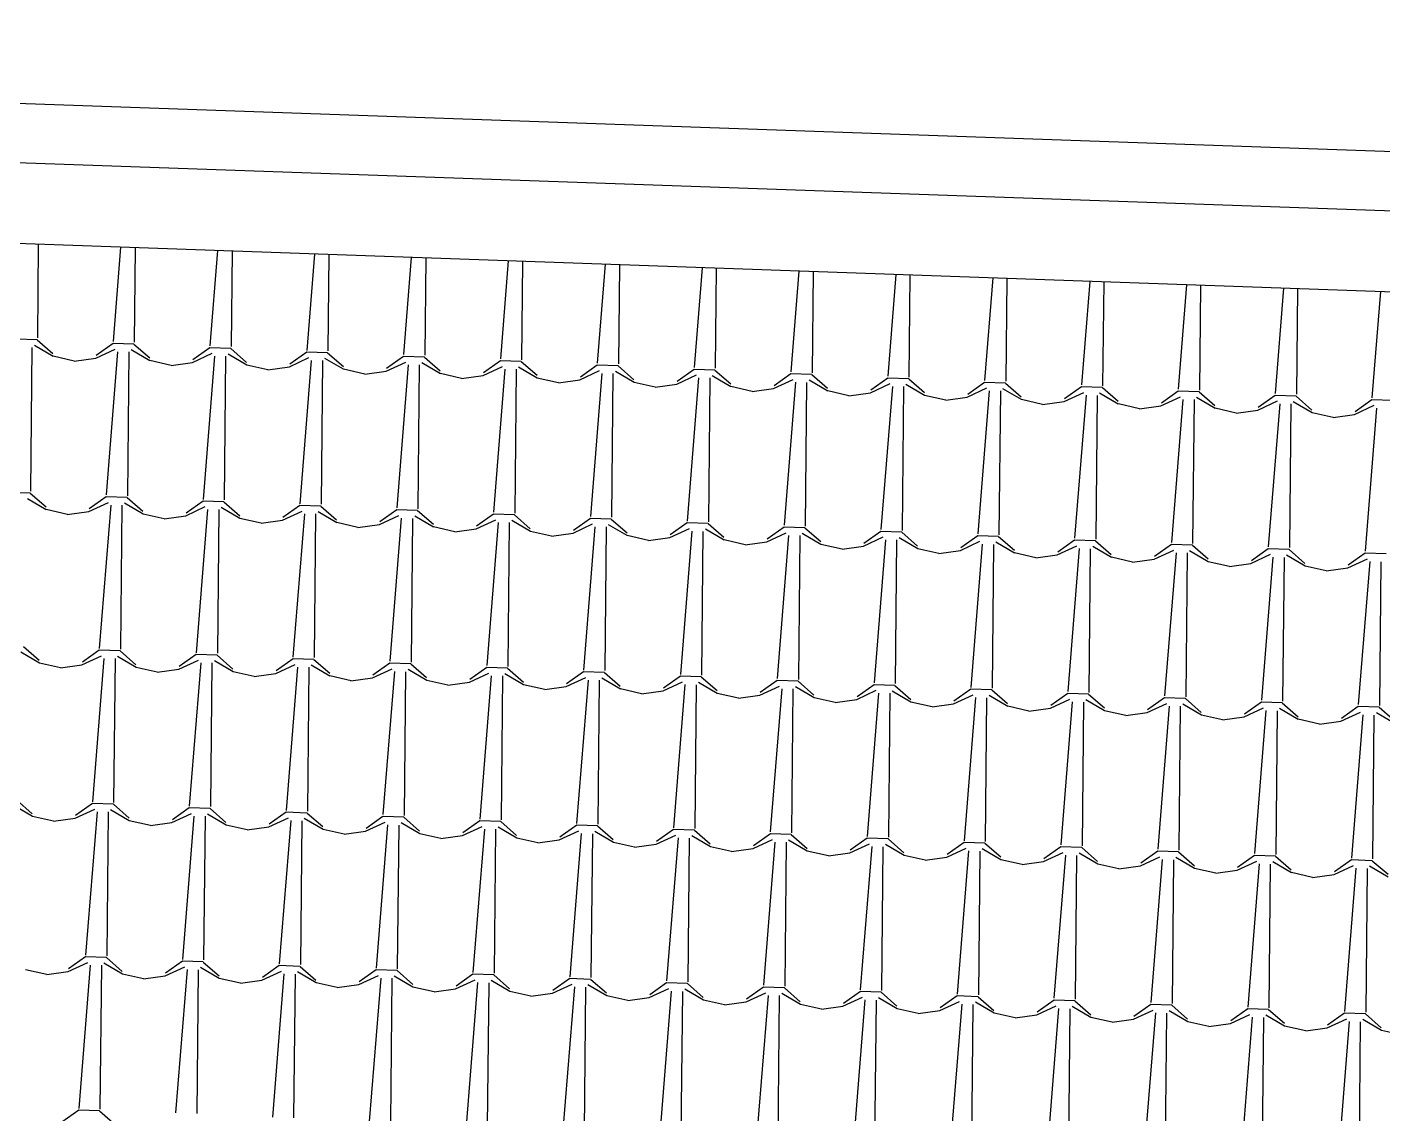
# Model space of a CAD drawing. Extents: x 1037 to 14540, y 1034 to 18285.
# Drawn here: x 7722.9 to 8058.6, y 1943.8 to 2212.9 of the extents above; entities that cross this region are included whole.
import ezdxf

# ---------------------------------------------------------------- set-up
doc = ezdxf.new("R2010")
doc.units = 0
doc.header["$LTSCALE"] = 100
doc.header["$MEASUREMENT"] = 0
doc.layers.get('0').update_dxf_attribs({"color": 240, "linetype": 'CONTINUOUS'})
doc.layers.add('proiezioni', color=252, linetype='CONTINUOUS')
doc.layers.add('retini copertura', color=32, linetype='CONTINUOUS')

# ---------------------------------------------------------------- blocks, each defined once
blk = doc.blocks.new('*X1854')
at = {"color": 0}
for p, q in [((23.8627, 21.5781), (23.8604, 21.3463)), ((24.0663, 21.5709), (24.0476, 21.3372)), ((24.1025, 21.5696), (24.1002, 21.3356)), ((24.3063, 21.5625), (24.2874, 21.3265)), ((24.3422, 21.5612), (24.34, 21.3248)), ((24.5462, 21.554), (24.5271, 21.3157)), ((24.582, 21.5528), (24.5797, 21.3141)), ((24.7861, 21.5456), (24.7669, 21.305)), ((24.8218, 21.5444), (24.8195, 21.3034)), ((25.0261, 21.5372), (25.0067, 21.2943)), ((25.0616, 21.5359), (25.0592, 21.2926)), ((25.266, 21.5287), (25.2464, 21.2836)), ((25.3014, 21.5275), (25.299, 21.2819)), ((25.506, 21.5203), (25.4862, 21.2729)), ((25.5411, 21.5191), (25.5387, 21.2712)), ((25.7459, 21.5119), (25.7259, 21.2621)), ((25.7809, 21.5106), (25.7785, 21.2604)), ((25.9858, 21.5034), (25.9657, 21.2514)), ((26.0207, 21.5022), (26.0183, 21.2497)), ((26.2258, 21.495), (26.2055, 21.2407)), ((26.2605, 21.4938), (26.258, 21.239)), ((26.4657, 21.4865), (26.4452, 21.23)), ((26.5003, 21.4853), (26.4978, 21.2282)), ((26.7057, 21.4781), (26.685, 21.2192)), ((26.74, 21.4769), (26.7375, 21.2175)), ((26.9456, 21.4697), (26.9247, 21.2085)), ((26.9798, 21.4685), (26.9773, 21.2068)), ((27.1856, 21.4612), (27.1645, 21.1978)), ((23.8596, 21.3414), (23.808, 21.3437)), ((23.8469, 21.3224), (23.8435, 20.9667)), ((23.8992, 21.3008), (23.8529, 21.328)), ((23.8596, 21.3414), (23.8987, 21.3075)), ((24.0048, 21.2961), (24.0533, 21.319)), ((24.0477, 21.333), (24.0058, 21.3027)), ((24.0994, 21.3307), (24.0477, 21.333)), ((24.139, 21.2901), (24.0927, 21.3172)), ((24.0994, 21.3307), (24.1385, 21.2968)), ((24.2875, 21.3223), (24.2455, 21.292)), ((24.3392, 21.3199), (24.2875, 21.3222)), ((24.3392, 21.3199), (24.3782, 21.286)), ((23.9515, 21.2892), (23.8992, 21.3009)), ((23.9515, 21.2893), (24.0047, 21.2962)), ((24.059, 21.3122), (24.0306, 20.9576)), ((24.0866, 21.3117), (24.0832, 20.9559)), ((24.1913, 21.2785), (24.1389, 21.2902)), ((24.1913, 21.2785), (24.2445, 21.2855)), ((24.2445, 21.2854), (24.293, 21.3083)), ((24.2988, 21.3014), (24.2704, 20.9468)), ((24.3264, 21.3009), (24.323, 20.9452)), ((24.3787, 21.2794), (24.3324, 21.3065)), ((24.4843, 21.2747), (24.5328, 21.2976)), ((24.5272, 21.3115), (24.4853, 21.2813)), ((24.5385, 21.2907), (24.5102, 20.9361)), ((24.5789, 21.3092), (24.5272, 21.3115)), ((24.5662, 21.2902), (24.5627, 20.9345)), ((24.6185, 21.2687), (24.5722, 21.2958)), ((24.5789, 21.3092), (24.618, 21.2753)), ((24.724, 21.2639), (24.7725, 21.2868)), ((24.767, 21.3008), (24.725, 21.2706)), ((24.8187, 21.2985), (24.767, 21.3008)), ((24.8582, 21.2579), (24.812, 21.2851)), ((24.8187, 21.2985), (24.8577, 21.2646)), ((25.0068, 21.2901), (24.9648, 21.2598)), ((25.0584, 21.2878), (25.0068, 21.2901)), ((25.0584, 21.2878), (25.0975, 21.2539)), ((24.4311, 21.2678), (24.3787, 21.2794)), ((24.4311, 21.2678), (24.4842, 21.2747)), ((24.6708, 21.2571), (24.6185, 21.2687)), ((24.6708, 21.2571), (24.724, 21.264)), ((24.7783, 21.28), (24.7499, 20.9254)), ((24.8059, 21.2795), (24.8025, 20.9237)), ((24.9106, 21.2463), (24.8582, 21.258)), ((24.9106, 21.2464), (24.9638, 21.2533)), ((24.9638, 21.2532), (25.0123, 21.2761)), ((25.018, 21.2693), (24.9897, 20.9147)), ((25.0457, 21.2687), (25.0422, 20.913)), ((25.098, 21.2472), (25.0517, 21.2743)), ((25.2036, 21.2425), (25.2521, 21.2654)), ((25.2465, 21.2794), (25.2046, 21.2491)), ((25.2578, 21.2586), (25.2294, 20.904)), ((25.2982, 21.277), (25.2465, 21.2793)), ((25.2854, 21.258), (25.282, 20.9023)), ((25.3378, 21.2365), (25.2915, 21.2636)), ((25.2982, 21.277), (25.3373, 21.2431)), ((25.4433, 21.2318), (25.4918, 21.2547)), ((25.4863, 21.2686), (25.4443, 21.2384)), ((25.4975, 21.2478), (25.4692, 20.8932)), ((25.538, 21.2663), (25.4863, 21.2686)), ((25.5775, 21.2257), (25.5312, 21.2529)), ((25.538, 21.2663), (25.577, 21.2324)), ((25.726, 21.2579), (25.6841, 21.2276)), ((25.7777, 21.2556), (25.7261, 21.2579)), ((25.7777, 21.2556), (25.8168, 21.2217)), ((25.1503, 21.2356), (25.098, 21.2472)), ((25.1503, 21.2356), (25.2035, 21.2426)), ((25.3901, 21.2249), (25.3378, 21.2365)), ((25.3901, 21.2249), (25.4433, 21.2318)), ((25.5252, 21.2473), (25.5218, 20.8915)), ((25.6299, 21.2141), (25.5775, 21.2258)), ((25.6299, 21.2142), (25.683, 21.2211)), ((25.6831, 21.221), (25.7316, 21.2439)), ((25.7373, 21.2371), (25.709, 20.8825)), ((25.7649, 21.2365), (25.7615, 20.8808)), ((25.8173, 21.215), (25.771, 21.2422)), ((25.8696, 21.2034), (25.8173, 21.2151)), ((25.9228, 21.2103), (25.9713, 21.2332)), ((25.9658, 21.2472), (25.9238, 21.2169)), ((25.9771, 21.2264), (25.9487, 20.8718)), ((26.0175, 21.2448), (25.9658, 21.2472)), ((26.0047, 21.2258), (26.0013, 20.8701)), ((26.057, 21.2043), (26.0108, 21.2314)), ((26.0175, 21.2448), (26.0565, 21.211)), ((26.1626, 21.1996), (26.2111, 21.2225)), ((26.2056, 21.2364), (26.1636, 21.2062)), ((26.2168, 21.2157), (26.1885, 20.8611)), ((26.2572, 21.2341), (26.2056, 21.2364)), ((26.2445, 21.2151), (26.241, 20.8593)), ((26.2968, 21.1936), (26.2505, 21.2207)), ((26.2572, 21.2341), (26.2963, 21.2002)), ((26.4453, 21.2257), (26.4034, 21.1955)), ((26.497, 21.2234), (26.4453, 21.2257)), ((26.497, 21.2234), (26.5361, 21.1895)), ((26.6851, 21.215), (26.6431, 21.1847)), ((26.7368, 21.2127), (26.6851, 21.215)), ((25.8696, 21.2034), (25.9228, 21.2104)), ((26.1094, 21.1927), (26.057, 21.2043)), ((26.1094, 21.1927), (26.1626, 21.1996)), ((26.3491, 21.182), (26.2968, 21.1936)), ((26.3491, 21.182), (26.4023, 21.1889)), ((26.4024, 21.1889), (26.4509, 21.2117)), ((26.4566, 21.2049), (26.4282, 20.8503)), ((26.4842, 21.2043), (26.4808, 20.8486)), ((26.5365, 21.1828), (26.4903, 21.21)), ((26.5889, 21.1712), (26.5366, 21.1829)), ((26.6421, 21.1781), (26.6906, 21.201)), ((26.6963, 21.1942), (26.668, 20.8396)), ((26.724, 21.1936), (26.7206, 20.8379)), ((26.7763, 21.1721), (26.73, 21.1992)), ((26.7368, 21.2127), (26.7758, 21.1788)), ((26.8819, 21.1674), (26.9304, 21.1903)), ((26.9248, 21.2043), (26.8829, 21.174)), ((26.9361, 21.1835), (26.9077, 20.8289)), ((26.9765, 21.2019), (26.9249, 21.2042)), ((26.9637, 21.1829), (26.9603, 20.8272)), ((27.0161, 21.1614), (26.9698, 21.1885)), ((26.9765, 21.2019), (27.0156, 21.168)), ((27.1646, 21.1935), (27.1226, 21.1633)), ((27.2163, 21.1912), (27.1646, 21.1935)), ((26.5889, 21.1713), (26.6421, 21.1782)), ((26.8287, 21.1605), (26.7763, 21.1722)), ((26.8287, 21.1605), (26.8818, 21.1675)), ((27.0684, 21.1498), (27.0161, 21.1614)), ((27.0684, 21.1498), (27.1216, 21.1567)), ((27.1216, 21.1567), (27.1701, 21.1796)), ((27.1759, 21.1728), (27.1475, 20.8182)), ((23.8427, 20.9618), (23.791, 20.9641)), ((23.8822, 20.9212), (23.8359, 20.9483)), ((23.8426, 20.9618), (23.8817, 20.9279)), ((24.0307, 20.9534), (23.9888, 20.9231)), ((24.0824, 20.951), (24.0307, 20.9534)), ((24.0824, 20.951), (24.1215, 20.9172)), ((23.9346, 20.9096), (23.8822, 20.9213)), ((23.9345, 20.9096), (23.9877, 20.9166)), ((23.9878, 20.9165), (24.0363, 20.9394)), ((24.042, 20.9325), (24.0137, 20.5779)), ((24.0697, 20.932), (24.0662, 20.5763)), ((24.122, 20.9105), (24.0757, 20.9376)), ((24.2275, 20.9058), (24.276, 20.9287)), ((24.2705, 20.9426), (24.2285, 20.9124)), ((24.2818, 20.9218), (24.2534, 20.5672)), ((24.3222, 20.9403), (24.2705, 20.9426)), ((24.3094, 20.9213), (24.306, 20.5656)), ((24.3617, 20.8998), (24.3155, 20.9269)), ((24.3222, 20.9403), (24.3612, 20.9064)), ((24.4673, 20.8951), (24.5158, 20.9179)), ((24.5102, 20.9319), (24.4683, 20.9017)), ((24.5619, 20.9296), (24.5103, 20.9319)), ((24.6015, 20.889), (24.5552, 20.9162)), ((24.5619, 20.9296), (24.601, 20.8957)), ((24.75, 20.9212), (24.7081, 20.8909)), ((24.8017, 20.9189), (24.75, 20.9212)), ((24.8017, 20.9189), (24.8408, 20.885)), ((24.1743, 20.8989), (24.122, 20.9105)), ((24.1743, 20.8989), (24.2275, 20.9058)), ((24.4141, 20.8882), (24.3617, 20.8998)), ((24.4141, 20.8882), (24.4673, 20.8951)), ((24.5215, 20.9111), (24.4932, 20.5565)), ((24.5492, 20.9106), (24.5457, 20.5549)), ((24.6538, 20.8774), (24.6015, 20.8891)), ((24.6538, 20.8775), (24.707, 20.8844)), ((24.707, 20.8843), (24.7556, 20.9072)), ((24.7613, 20.9004), (24.7329, 20.5458)), ((24.7889, 20.8998), (24.7855, 20.5441)), ((24.8412, 20.8783), (24.795, 20.9054)), ((24.8936, 20.8667), (24.8412, 20.8784)), ((24.9468, 20.8736), (24.9953, 20.8965)), ((24.9898, 20.9105), (24.9478, 20.8802)), ((25.001, 20.8897), (24.9727, 20.5351)), ((25.0415, 20.9081), (24.9898, 20.9104)), ((25.0287, 20.8891), (25.0253, 20.5334)), ((25.081, 20.8676), (25.0347, 20.8947)), ((25.0414, 20.9081), (25.0805, 20.8742)), ((25.1866, 20.8629), (25.2351, 20.8858)), ((25.2295, 20.8997), (25.1876, 20.8695)), ((25.2408, 20.8789), (25.2125, 20.5243)), ((25.2812, 20.8974), (25.2295, 20.8997)), ((25.2684, 20.8784), (25.265, 20.5227)), ((25.3208, 20.8569), (25.2745, 20.884)), ((25.2812, 20.8974), (25.3203, 20.8635)), ((25.4693, 20.889), (25.4273, 20.8587)), ((25.521, 20.8867), (25.4693, 20.889)), ((25.521, 20.8867), (25.56, 20.8528)), ((24.8936, 20.8667), (24.9468, 20.8737)), ((25.1334, 20.856), (25.081, 20.8676)), ((25.1333, 20.856), (25.1865, 20.8629)), ((25.3731, 20.8453), (25.3208, 20.8569)), ((25.3731, 20.8453), (25.4263, 20.8522)), ((25.4263, 20.8521), (25.4748, 20.875)), ((25.4806, 20.8682), (25.4522, 20.5136)), ((25.5082, 20.8676), (25.5048, 20.5119)), ((25.5605, 20.8461), (25.5143, 20.8733)), ((25.6129, 20.8345), (25.5605, 20.8462)), ((25.6661, 20.8414), (25.7146, 20.8643)), ((25.709, 20.8783), (25.6671, 20.848)), ((25.7203, 20.8575), (25.692, 20.5029)), ((25.7607, 20.876), (25.7091, 20.8783)), ((25.748, 20.8569), (25.7445, 20.5012)), ((25.8003, 20.8354), (25.754, 20.8625)), ((25.7607, 20.8759), (25.7998, 20.8421)), ((25.9058, 20.8307), (25.9544, 20.8536)), ((25.9488, 20.8676), (25.9069, 20.8373)), ((25.9601, 20.8468), (25.9317, 20.4922)), ((26.0005, 20.8652), (25.9488, 20.8675)), ((25.9877, 20.8462), (25.9843, 20.4905)), ((26.04, 20.8247), (25.9938, 20.8518)), ((26.0005, 20.8652), (26.0396, 20.8313)), ((26.1886, 20.8568), (26.1466, 20.8266)), ((26.2403, 20.8545), (26.1886, 20.8568)), ((26.2402, 20.8545), (26.2793, 20.8206)), ((26.4283, 20.8461), (26.3864, 20.8158)), ((26.48, 20.8438), (26.4283, 20.8461)), ((25.6129, 20.8346), (25.6661, 20.8415)), ((25.8526, 20.8238), (25.8003, 20.8354)), ((25.8526, 20.8238), (25.9058, 20.8307)), ((26.0924, 20.8131), (26.04, 20.8247)), ((26.0924, 20.8131), (26.1456, 20.82)), ((26.1456, 20.82), (26.1941, 20.8429)), ((26.1998, 20.836), (26.1715, 20.4814)), ((26.2275, 20.8354), (26.2241, 20.4797)), ((26.2798, 20.8139), (26.2335, 20.8411)), ((26.3322, 20.8023), (26.2798, 20.814)), ((26.3854, 20.8092), (26.4339, 20.8321)), ((26.4396, 20.8253), (26.4112, 20.4707)), ((26.4672, 20.8247), (26.4638, 20.469)), ((26.5196, 20.8032), (26.4733, 20.8303)), ((26.48, 20.8438), (26.5191, 20.8099)), ((26.6251, 20.7985), (26.6736, 20.8214)), ((26.6681, 20.8354), (26.6261, 20.8051)), ((26.6794, 20.8146), (26.651, 20.46)), ((26.7198, 20.833), (26.6681, 20.8354)), ((26.707, 20.814), (26.7036, 20.4583)), ((26.7593, 20.7925), (26.7131, 20.8196)), ((26.7198, 20.833), (26.7588, 20.7992)), ((26.9079, 20.8246), (26.8659, 20.7944)), ((26.9595, 20.8223), (26.9079, 20.8246)), ((26.9595, 20.8223), (26.9986, 20.7884)), ((27.1476, 20.8139), (27.1057, 20.7837)), ((27.1993, 20.8116), (27.1476, 20.8139)), ((26.3321, 20.8024), (26.3853, 20.8093)), ((26.5719, 20.7916), (26.5196, 20.8033)), ((26.5719, 20.7916), (26.6251, 20.7986)), ((26.8117, 20.7809), (26.7593, 20.7925)), ((26.8117, 20.7809), (26.8649, 20.7878)), ((26.8649, 20.7878), (26.9134, 20.8107)), ((26.9191, 20.8039), (26.8908, 20.4493)), ((26.9468, 20.8032), (26.9433, 20.4475)), ((26.9991, 20.7818), (26.9528, 20.8089)), ((27.0514, 20.7702), (26.9991, 20.7818)), ((27.1046, 20.7771), (27.1532, 20.7999)), ((27.1589, 20.7932), (27.1305, 20.4386)), ((27.1865, 20.7925), (27.1831, 20.4368)), ((27.0514, 20.7702), (27.1046, 20.7771)), ((23.8257, 20.5821), (23.8647, 20.5483)), ((23.8652, 20.5416), (23.819, 20.5687)), ((23.9708, 20.5369), (24.0193, 20.5598)), ((24.0137, 20.5738), (23.9718, 20.5435)), ((24.025, 20.5529), (23.9967, 20.1983)), ((24.0654, 20.5714), (24.0138, 20.5737)), ((24.0527, 20.5524), (24.0492, 20.1967)), ((24.105, 20.5309), (24.0587, 20.558)), ((24.0654, 20.5714), (24.1045, 20.5375)), ((24.2105, 20.5262), (24.259, 20.549)), ((24.2535, 20.563), (24.2116, 20.5328)), ((24.3052, 20.5607), (24.2535, 20.563)), ((24.3447, 20.5201), (24.2985, 20.5473)), ((24.3052, 20.5607), (24.3443, 20.5268)), ((24.4933, 20.5523), (24.4513, 20.522)), ((24.5449, 20.55), (24.4933, 20.5523)), ((24.5449, 20.55), (24.584, 20.5161)), ((23.9176, 20.53), (23.8652, 20.5416)), ((23.9176, 20.53), (23.9708, 20.5369)), ((24.1573, 20.5193), (24.105, 20.5309)), ((24.1573, 20.5193), (24.2105, 20.5262)), ((24.2648, 20.5422), (24.2364, 20.1876)), ((24.2924, 20.5417), (24.289, 20.186)), ((24.3971, 20.5085), (24.3447, 20.5202)), ((24.3971, 20.5086), (24.4503, 20.5155)), ((24.4503, 20.5154), (24.4988, 20.5383)), ((24.5045, 20.5315), (24.4762, 20.1769)), ((24.5322, 20.531), (24.5288, 20.1752)), ((24.5845, 20.5094), (24.5382, 20.5365)), ((24.6369, 20.4978), (24.5845, 20.5095)), ((24.6901, 20.5047), (24.7386, 20.5276)), ((24.733, 20.5416), (24.6911, 20.5113)), ((24.7443, 20.5208), (24.716, 20.1662)), ((24.7847, 20.5392), (24.733, 20.5416)), ((24.7719, 20.5202), (24.7685, 20.1645)), ((24.8243, 20.4987), (24.778, 20.5258)), ((24.7847, 20.5392), (24.8238, 20.5054)), ((24.9298, 20.494), (24.9783, 20.5169)), ((24.9728, 20.5308), (24.9308, 20.5006)), ((24.9841, 20.51), (24.9557, 20.1554)), ((25.0245, 20.5285), (24.9728, 20.5308)), ((25.0117, 20.5095), (25.0083, 20.1538)), ((25.064, 20.488), (25.0178, 20.5151)), ((25.0245, 20.5285), (25.0635, 20.4946)), ((25.2125, 20.5201), (25.1706, 20.4899)), ((25.2642, 20.5178), (25.2126, 20.5201)), ((25.2642, 20.5178), (25.3033, 20.4839)), ((25.4523, 20.5094), (25.4104, 20.4791)), ((25.504, 20.5071), (25.4523, 20.5094)), ((24.6368, 20.4978), (24.69, 20.5048)), ((24.8766, 20.4871), (24.8243, 20.4987)), ((24.8766, 20.4871), (24.9298, 20.494)), ((25.1164, 20.4764), (25.064, 20.488)), ((25.1164, 20.4764), (25.1696, 20.4833)), ((25.1696, 20.4833), (25.2181, 20.5061)), ((25.2238, 20.4993), (25.1955, 20.1447)), ((25.2515, 20.4988), (25.248, 20.143)), ((25.3038, 20.4772), (25.2575, 20.5044)), ((25.3561, 20.4656), (25.3038, 20.4773)), ((25.4093, 20.4725), (25.4578, 20.4954)), ((25.4636, 20.4886), (25.4352, 20.134)), ((25.4912, 20.488), (25.4878, 20.1323)), ((25.5435, 20.4665), (25.4973, 20.4936)), ((25.504, 20.5071), (25.5431, 20.4732)), ((25.6491, 20.4618), (25.6976, 20.4847)), ((25.6921, 20.4987), (25.6501, 20.4684)), ((25.7033, 20.4779), (25.675, 20.1233)), ((25.7437, 20.4963), (25.6921, 20.4986)), ((25.731, 20.4773), (25.7276, 20.1216)), ((25.7833, 20.4558), (25.737, 20.4829)), ((25.7437, 20.4963), (25.7828, 20.4624)), ((25.9318, 20.4879), (25.8899, 20.4577)), ((25.9835, 20.4856), (25.9318, 20.4879)), ((25.9835, 20.4856), (26.0226, 20.4517)), ((26.1716, 20.4772), (26.1296, 20.4469)), ((26.2233, 20.4749), (26.1716, 20.4772)), ((25.3561, 20.4657), (25.4093, 20.4726)), ((25.5959, 20.4549), (25.5435, 20.4665)), ((25.5959, 20.4549), (25.6491, 20.4619)), ((25.8357, 20.4442), (25.7833, 20.4558)), ((25.8356, 20.4442), (25.8888, 20.4511)), ((25.8889, 20.4511), (25.9374, 20.474)), ((25.9431, 20.4671), (25.9147, 20.1125)), ((25.9707, 20.4666), (25.9673, 20.1108)), ((26.0231, 20.4451), (25.9768, 20.4722)), ((26.0754, 20.4334), (26.0231, 20.4451)), ((26.1286, 20.4403), (26.1771, 20.4632)), ((26.1829, 20.4564), (26.1545, 20.1018)), ((26.2105, 20.4558), (26.2071, 20.1001)), ((26.2628, 20.4343), (26.2166, 20.4615)), ((26.2233, 20.4749), (26.2623, 20.441)), ((26.3684, 20.4296), (26.4169, 20.4525)), ((26.4113, 20.4665), (26.3694, 20.4362)), ((26.4226, 20.4457), (26.3943, 20.0911)), ((26.463, 20.4642), (26.4114, 20.4665)), ((26.4503, 20.4451), (26.4468, 20.0894)), ((26.5026, 20.4236), (26.4563, 20.4507)), ((26.463, 20.4641), (26.5021, 20.4303)), ((26.6511, 20.4557), (26.6092, 20.4255)), ((26.7028, 20.4534), (26.6511, 20.4557)), ((26.7028, 20.4534), (26.7419, 20.4195)), ((26.8909, 20.445), (26.8489, 20.4148)), ((26.9425, 20.4427), (26.8909, 20.445)), ((26.9425, 20.4427), (26.9816, 20.4088)), ((26.0754, 20.4335), (26.1286, 20.4404)), ((26.3152, 20.4227), (26.2628, 20.4344)), ((26.3152, 20.4227), (26.3684, 20.4297)), ((26.5549, 20.412), (26.5026, 20.4236)), ((26.5549, 20.412), (26.6081, 20.4189)), ((26.6081, 20.4189), (26.6566, 20.4418)), ((26.6624, 20.435), (26.634, 20.0804)), ((26.69, 20.4344), (26.6866, 20.0786)), ((26.7423, 20.4129), (26.6961, 20.44)), ((26.7947, 20.4013), (26.7423, 20.4129)), ((26.8479, 20.4082), (26.8964, 20.431)), ((26.9021, 20.4243), (26.8738, 20.0697)), ((26.9298, 20.4236), (26.9263, 20.0679)), ((26.9821, 20.4021), (26.9358, 20.4293)), ((27.0877, 20.3974), (27.1362, 20.4203)), ((27.1306, 20.4343), (27.0887, 20.404)), ((27.1419, 20.4135), (27.1135, 20.0589)), ((27.1823, 20.432), (27.1306, 20.4343)), ((27.1695, 20.4129), (27.1661, 20.0572)), ((27.2219, 20.3914), (27.1756, 20.4185)), ((27.1823, 20.432), (27.2214, 20.3981)), ((26.7947, 20.4013), (26.8479, 20.4082)), ((27.0345, 20.3905), (26.9821, 20.4022)), ((27.0344, 20.3906), (27.0876, 20.3975)), ((23.8482, 20.162), (23.802, 20.1891)), ((23.8087, 20.2025), (23.8477, 20.1686)), ((23.9538, 20.1573), (24.0023, 20.1802)), ((23.9968, 20.1941), (23.9548, 20.1639)), ((24.0484, 20.1918), (23.9968, 20.1941)), ((24.088, 20.1513), (24.0417, 20.1784)), ((24.0484, 20.1918), (24.0875, 20.1579)), ((24.2365, 20.1834), (24.1946, 20.1531)), ((24.2882, 20.1811), (24.2365, 20.1834)), ((24.2882, 20.1811), (24.3273, 20.1472)), ((23.9006, 20.1504), (23.8482, 20.162)), ((23.9006, 20.1504), (23.9538, 20.1573)), ((24.008, 20.1733), (23.9797, 19.8187)), ((24.0357, 20.1728), (24.0323, 19.8171)), ((24.1403, 20.1396), (24.088, 20.1513)), ((24.1403, 20.1397), (24.1935, 20.1466)), ((24.1936, 20.1465), (24.2421, 20.1694)), ((24.2478, 20.1626), (24.2195, 19.808)), ((24.2754, 20.1621), (24.272, 19.8064)), ((24.3278, 20.1405), (24.2815, 20.1677)), ((24.3801, 20.1289), (24.3278, 20.1406)), ((24.4333, 20.1358), (24.4818, 20.1587)), ((24.4763, 20.1727), (24.4343, 20.1424)), ((24.4876, 20.1519), (24.4592, 19.7973)), ((24.528, 20.1703), (24.4763, 20.1727)), ((24.5152, 20.1513), (24.5118, 19.7956)), ((24.5675, 20.1298), (24.5212, 20.1569)), ((24.528, 20.1703), (24.567, 20.1365)), ((24.6731, 20.1251), (24.7216, 20.148)), ((24.716, 20.1619), (24.6741, 20.1317)), ((24.7273, 20.1411), (24.699, 19.7865)), ((24.7677, 20.1596), (24.7161, 20.1619)), ((24.755, 20.1406), (24.7515, 19.7849)), ((24.8073, 20.1191), (24.761, 20.1462)), ((24.7677, 20.1596), (24.8068, 20.1257)), ((24.9558, 20.1512), (24.9139, 20.121)), ((25.0075, 20.1489), (24.9558, 20.1512)), ((25.0075, 20.1489), (25.0466, 20.115)), ((25.1956, 20.1405), (25.1536, 20.1102)), ((25.2472, 20.1382), (25.1956, 20.1405)), ((24.3801, 20.1289), (24.4333, 20.1359)), ((24.6199, 20.1182), (24.5675, 20.1298)), ((24.6199, 20.1182), (24.673, 20.1251)), ((24.8596, 20.1075), (24.8073, 20.1191)), ((24.8596, 20.1075), (24.9128, 20.1144)), ((24.9128, 20.1144), (24.9613, 20.1372)), ((24.9671, 20.1304), (24.9387, 19.7758)), ((24.9947, 20.1299), (24.9913, 19.7742)), ((25.047, 20.1083), (25.0008, 20.1355)), ((25.0994, 20.0967), (25.047, 20.1084)), ((25.1526, 20.1036), (25.2011, 20.1265)), ((25.2068, 20.1197), (25.1785, 19.7651)), ((25.2345, 20.1191), (25.231, 19.7634)), ((25.2868, 20.0976), (25.2405, 20.1247)), ((25.2472, 20.1382), (25.2863, 20.1043)), ((25.3924, 20.0929), (25.4409, 20.1158)), ((25.4353, 20.1298), (25.3934, 20.0995)), ((25.4466, 20.109), (25.4182, 19.7544)), ((25.487, 20.1274), (25.4353, 20.1298)), ((25.4742, 20.1084), (25.4708, 19.7527)), ((25.5266, 20.0869), (25.4803, 20.114)), ((25.487, 20.1274), (25.5261, 20.0936)), ((25.6751, 20.119), (25.6331, 20.0888)), ((25.7268, 20.1167), (25.6751, 20.119)), ((25.7268, 20.1167), (25.7658, 20.0828)), ((25.9148, 20.1083), (25.8729, 20.0781)), ((25.9665, 20.106), (25.9149, 20.1083)), ((25.0994, 20.0968), (25.1526, 20.1037)), ((25.3391, 20.086), (25.2868, 20.0976)), ((25.3391, 20.086), (25.3923, 20.093)), ((25.5789, 20.0753), (25.5266, 20.0869)), ((25.5789, 20.0753), (25.6321, 20.0822)), ((25.6321, 20.0822), (25.6806, 20.1051)), ((25.6864, 20.0983), (25.658, 19.7437)), ((25.714, 20.0977), (25.7106, 19.742)), ((25.7663, 20.0762), (25.72, 20.1033)), ((25.8187, 20.0645), (25.7663, 20.0762)), ((25.8719, 20.0714), (25.9204, 20.0943)), ((25.9261, 20.0875), (25.8978, 19.7329)), ((25.9538, 20.0869), (25.9503, 19.7312)), ((26.0061, 20.0654), (25.9598, 20.0926)), ((25.9665, 20.106), (26.0056, 20.0721)), ((26.1116, 20.0607), (26.1601, 20.0836)), ((26.1546, 20.0976), (26.1127, 20.0673)), ((26.1659, 20.0768), (26.1375, 19.7222)), ((26.2063, 20.0953), (26.1546, 20.0976)), ((26.1935, 20.0762), (26.1901, 19.7205)), ((26.2458, 20.0547), (26.1996, 20.0818)), ((26.2063, 20.0953), (26.2454, 20.0614)), ((26.3514, 20.05), (26.3999, 20.0729)), ((26.3944, 20.0869), (26.3524, 20.0566)), ((26.446, 20.0845), (26.3944, 20.0868)), ((26.446, 20.0845), (26.4851, 20.0506)), ((26.6341, 20.0761), (26.5922, 20.0459)), ((26.6858, 20.0738), (26.6341, 20.0761)), ((26.6858, 20.0738), (26.7249, 20.0399)), ((25.8187, 20.0646), (25.8718, 20.0715)), ((26.0584, 20.0538), (26.0061, 20.0655)), ((26.0584, 20.0538), (26.1116, 20.0608)), ((26.2982, 20.0431), (26.2458, 20.0547)), ((26.2982, 20.0431), (26.3514, 20.05)), ((26.4056, 20.0661), (26.3773, 19.7115)), ((26.4333, 20.0655), (26.4298, 19.7098)), ((26.4856, 20.044), (26.4393, 20.0711)), ((26.5379, 20.0324), (26.4856, 20.044)), ((26.5379, 20.0324), (26.5911, 20.0393)), ((26.5912, 20.0393), (26.6397, 20.0622)), ((26.6454, 20.0554), (26.617, 19.7008)), ((26.673, 20.0547), (26.6696, 19.699)), ((26.7254, 20.0333), (26.6791, 20.0604)), ((26.8309, 20.0285), (26.8794, 20.0514)), ((26.8739, 20.0654), (26.8319, 20.0351)), ((26.8851, 20.0446), (26.8568, 19.69)), ((26.9256, 20.0631), (26.8739, 20.0654)), ((26.9128, 20.044), (26.9094, 19.6883)), ((26.9651, 20.0225), (26.9188, 20.0497)), ((26.9256, 20.0631), (26.9646, 20.0292)), ((27.0707, 20.0178), (27.1192, 20.0407)), ((27.1136, 20.0547), (27.0717, 20.0244)), ((27.1653, 20.0523), (27.1137, 20.0547)), ((27.1653, 20.0523), (27.2044, 20.0185)), ((26.7777, 20.0216), (26.7254, 20.0333)), ((26.7777, 20.0217), (26.8309, 20.0286)), ((27.0175, 20.0109), (26.9651, 20.0226)), ((27.0175, 20.0109), (27.0706, 20.0179)), ((27.1249, 20.0339), (27.0965, 19.6793)), ((27.1525, 20.0333), (27.1491, 19.6776)), ((27.2049, 20.0118), (27.1586, 20.0389)), ((23.9798, 19.8145), (23.9378, 19.7843)), ((24.0315, 19.8122), (23.9798, 19.8145)), ((24.0314, 19.8122), (24.0705, 19.7783)), ((23.8836, 19.7707), (23.8312, 19.7824)), ((23.8836, 19.7708), (23.9368, 19.7777)), ((23.9368, 19.7776), (23.9853, 19.8005)), ((23.9911, 19.7937), (23.9627, 19.4391)), ((24.0187, 19.7932), (24.0153, 19.4375)), ((24.071, 19.7716), (24.0247, 19.7988)), ((24.1234, 19.76), (24.071, 19.7717)), ((24.1766, 19.7669), (24.2251, 19.7898)), ((24.2195, 19.8038), (24.1776, 19.7735)), ((24.2308, 19.783), (24.2025, 19.4284)), ((24.2712, 19.8015), (24.2195, 19.8038)), ((24.2585, 19.7824), (24.255, 19.4267)), ((24.3108, 19.7609), (24.2645, 19.788)), ((24.2712, 19.8014), (24.3103, 19.7676)), ((24.4163, 19.7562), (24.4648, 19.7791)), ((24.4593, 19.7931), (24.4173, 19.7628)), ((24.4706, 19.7722), (24.4422, 19.4176)), ((24.511, 19.7907), (24.4593, 19.793)), ((24.4982, 19.7717), (24.4948, 19.416)), ((24.5505, 19.7502), (24.5043, 19.7773)), ((24.511, 19.7907), (24.55, 19.7568)), ((24.6991, 19.7823), (24.6571, 19.7521)), ((24.7507, 19.78), (24.6991, 19.7823)), ((24.7507, 19.78), (24.7898, 19.7461)), ((24.9388, 19.7716), (24.8969, 19.7413)), ((24.9905, 19.7693), (24.9388, 19.7716)), ((24.1234, 19.76), (24.1765, 19.767)), ((24.3631, 19.7493), (24.3108, 19.7609)), ((24.3631, 19.7493), (24.4163, 19.7562)), ((24.6029, 19.7386), (24.5505, 19.7502)), ((24.6029, 19.7386), (24.6561, 19.7455)), ((24.6561, 19.7455), (24.7046, 19.7684)), ((24.7103, 19.7615), (24.682, 19.4069)), ((24.738, 19.761), (24.7345, 19.4053)), ((24.7903, 19.7394), (24.744, 19.7666)), ((24.8426, 19.7278), (24.7903, 19.7395)), ((24.8958, 19.7347), (24.9444, 19.7576)), ((24.9501, 19.7508), (24.9217, 19.3962)), ((24.9777, 19.7502), (24.9743, 19.3945)), ((25.0301, 19.7287), (24.9838, 19.7559)), ((24.9905, 19.7693), (25.0296, 19.7354)), ((25.1356, 19.724), (25.1841, 19.7469)), ((25.1786, 19.7609), (25.1366, 19.7306)), ((25.1898, 19.7401), (25.1615, 19.3855)), ((25.2303, 19.7585), (25.1786, 19.7609)), ((25.2175, 19.7395), (25.2141, 19.3838)), ((25.2698, 19.718), (25.2235, 19.7451)), ((25.2303, 19.7585), (25.2693, 19.7247)), ((25.4183, 19.7501), (25.3764, 19.7199)), ((25.47, 19.7478), (25.4183, 19.7501)), ((25.47, 19.7478), (25.5091, 19.7139)), ((25.6581, 19.7394), (25.6162, 19.7092)), ((25.7098, 19.7371), (25.6581, 19.7394)), ((25.7098, 19.7371), (25.7488, 19.7032)), ((24.8426, 19.7279), (24.8958, 19.7348)), ((25.0824, 19.7171), (25.03, 19.7288)), ((25.0824, 19.7171), (25.1356, 19.7241)), ((25.3222, 19.7064), (25.2698, 19.718)), ((25.3222, 19.7064), (25.3753, 19.7133)), ((25.3754, 19.7133), (25.4239, 19.7362)), ((25.4296, 19.7294), (25.4013, 19.3748)), ((25.4573, 19.7288), (25.4538, 19.3731)), ((25.5096, 19.7073), (25.4633, 19.7344)), ((25.5619, 19.6957), (25.5096, 19.7073)), ((25.6151, 19.7026), (25.6636, 19.7254)), ((25.6694, 19.7186), (25.641, 19.364)), ((25.697, 19.7181), (25.6936, 19.3623)), ((25.7493, 19.6965), (25.7031, 19.7237)), ((25.8549, 19.6918), (25.9034, 19.7147)), ((25.8979, 19.7287), (25.8559, 19.6984)), ((25.9091, 19.7079), (25.8808, 19.3533)), ((25.9495, 19.7264), (25.8979, 19.7287)), ((25.9368, 19.7073), (25.9333, 19.3516)), ((25.9891, 19.6858), (25.9428, 19.7129)), ((25.9495, 19.7264), (25.9886, 19.6925)), ((26.0946, 19.6811), (26.1432, 19.704)), ((26.1376, 19.718), (26.0957, 19.6877)), ((26.1893, 19.7156), (26.1376, 19.7179)), ((26.1893, 19.7156), (26.2284, 19.6817)), ((26.3774, 19.7072), (26.3354, 19.677)), ((26.4291, 19.7049), (26.3774, 19.7072)), ((26.4291, 19.7049), (26.4681, 19.671)), ((25.5619, 19.6957), (25.6151, 19.7026)), ((25.8017, 19.6849), (25.7493, 19.6966)), ((25.8017, 19.685), (25.8549, 19.6919)), ((26.0414, 19.6742), (25.9891, 19.6858)), ((26.0414, 19.6742), (26.0946, 19.6811)), ((26.1489, 19.6972), (26.1205, 19.3426)), ((26.1765, 19.6966), (26.1731, 19.3409)), ((26.2289, 19.6751), (26.1826, 19.7022)), ((26.2812, 19.6635), (26.2288, 19.6751)), ((26.2812, 19.6635), (26.3344, 19.6704)), ((26.3344, 19.6704), (26.3829, 19.6933)), ((26.3886, 19.6865), (26.3603, 19.3319)), ((26.4163, 19.6859), (26.4129, 19.3301)), ((26.4686, 19.6644), (26.4223, 19.6915)), ((26.5742, 19.6596), (26.6227, 19.6825)), ((26.6171, 19.6965), (26.5752, 19.6663)), ((26.6284, 19.6757), (26.6, 19.3211)), ((26.6688, 19.6942), (26.6172, 19.6965)), ((26.656, 19.6751), (26.6526, 19.3194)), ((26.7084, 19.6536), (26.6621, 19.6808)), ((26.6688, 19.6942), (26.7079, 19.6603)), ((26.8139, 19.6489), (26.8624, 19.6718)), ((26.8569, 19.6858), (26.815, 19.6555)), ((26.9086, 19.6835), (26.8569, 19.6858)), ((26.9481, 19.6429), (26.9019, 19.67)), ((26.9086, 19.6835), (26.9476, 19.6496)), ((27.0967, 19.6751), (27.0547, 19.6448)), ((27.1483, 19.6727), (27.0967, 19.675)), ((27.1483, 19.6727), (27.1874, 19.6388)), ((26.521, 19.6527), (26.4686, 19.6644)), ((26.521, 19.6528), (26.5741, 19.6597)), ((26.7607, 19.642), (26.7084, 19.6537)), ((26.7607, 19.642), (26.8139, 19.649)), ((26.8682, 19.665), (26.8398, 19.3104)), ((26.8958, 19.6644), (26.8924, 19.3087)), ((27.0005, 19.6313), (26.9481, 19.6429)), ((27.0005, 19.6313), (27.0537, 19.6382)), ((27.0537, 19.6382), (27.1022, 19.6611)), ((27.1079, 19.6543), (27.0796, 19.2997)), ((27.1356, 19.6537), (27.1321, 19.2979)), ((27.1879, 19.6322), (27.1416, 19.6593)), ((27.2402, 19.6206), (27.1879, 19.6322)), ((23.9628, 19.4349), (23.9208, 19.4046)), ((24.0145, 19.4326), (23.9628, 19.4349)), ((24.0145, 19.4326), (24.0535, 19.3987))]:
    blk.add_line(p, q, dxfattribs=at)

msp = doc.modelspace()

# ---------------------------------------------------------------- linework, layer by layer
at = {"layer": 'proiezioni'}
for p, q in [((9829.68, 2105.13), (6765.29, 2212.89)), ((9825.55, 2120.28), (7316.29, 2208.1)), ((9815.92, 2085.6), (6734.38, 2193.96))]:
    msp.add_line(p, q, dxfattribs=at)

# ---------------------------------------------------------------- block references
at = {"layer": 'retini copertura', "xscale": 100, "yscale": 100, "zscale": 100}
msp.add_blockref('*X1854', (5339.41, 1.3), dxfattribs=at)

doc.saveas('drawing.dxf')
